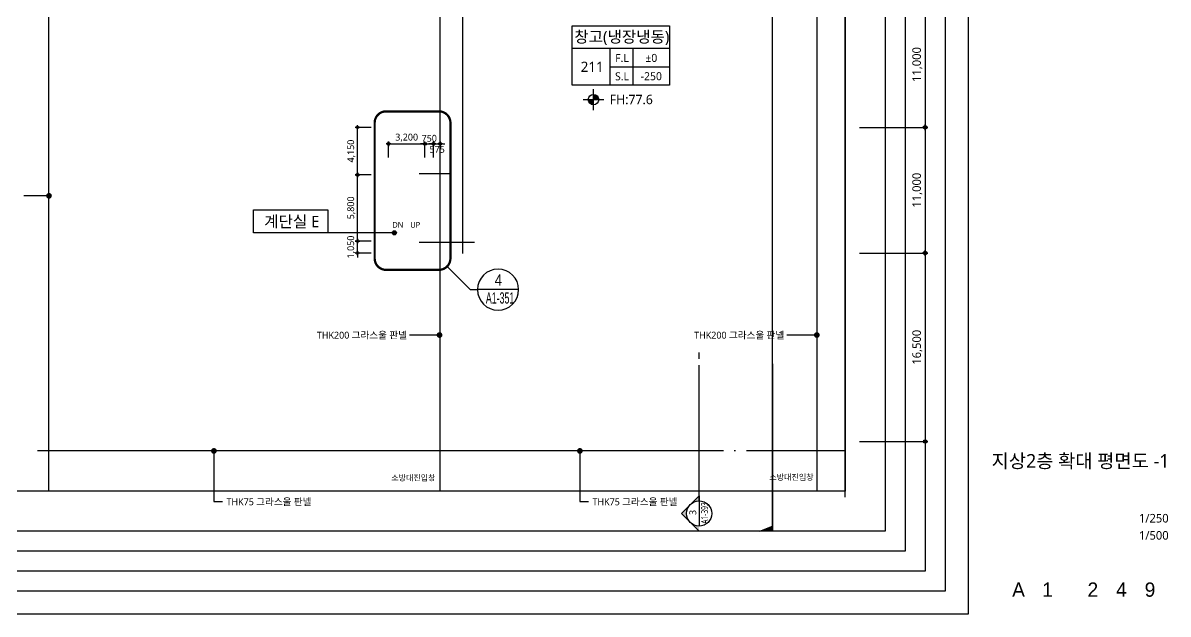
# Model space of a CAD drawing. Header units: millimetres. Extents: x 45782458 to 46215946, y 191740 to 1509539.
# Drawn here: x 45895054 to 45995224, y 767740 to 819496 of the extents above; entities that cross this region are included whole.
import ezdxf
from ezdxf.enums import TextEntityAlignment as Align

# ---------------------------------------------------------------- set-up
doc = ezdxf.new("R2010")
doc.units = ezdxf.units.MM
doc.header["$LTSCALE"] = 1000
doc.header["$MEASUREMENT"] = 0
doc.header["$PDSIZE"] = -10
doc.linetypes.add('CEN', pattern=[62, 60, -1, 0, -1])
doc.linetypes.add('SYM$0$DASHDOT', pattern=[1, 0.5, -0.25, 0, -0.25])
doc.layers.get('0').update_dxf_attribs({"linetype": 'CONTINUOUS'})
doc.layers.get('Defpoints').update_dxf_attribs({"color": 171, "linetype": 'CONTINUOUS'})
for name, color, linetype in [('Center(AR)', 30, 'CEN'), ('DIM', 7, 'CONTINUOUS'), ('LED', 7, 'CONTINUOUS'), ('NDIM', 7, 'CONTINUOUS'), ('SYM', 7, 'CONTINUOUS'), ('SYMBOL', 7, 'CONTINUOUS'), ('TEXT(MIN)', 7, 'CONTINUOUS'), ('TEXT(노트)', 7, 'CONTINUOUS'), ('TEXT(실명)', 3, 'CONTINUOUS'), ('TEXT-TITLE', 6, 'CONTINUOUS'), ('TEXT-기입', 6, 'CONTINUOUS'), ('TITLE', 7, 'CONTINUOUS'), ('구간정리', 6, 'CONTINUOUS'), ('구간정리-TEXT', 3, 'CONTINUOUS')]:
    doc.layers.add(name, color=color, linetype=linetype)
doc.styles.add('CGS', font='cgse', dxfattribs={"bigfont": 'cgs'})
doc.styles.add('SYM$0$ARIAL', font='arial.ttf')
doc.styles.add('SYM$0$돋움', font='', dxfattribs={"width": 0.9})
doc.styles.add('TE', font='malgun_0.ttf')
doc.styles.add('나눔바른고딕', font='NanumBarunGothic.ttf')
doc.styles.get('SYM$0$돋움').set_extended_font_data('Dotum')
doc.dimstyles.new('BA', dxfattribs={"dimscale": 500, "dimtxt": 3, "dimasz": 1, "dimexe": 1, "dimexo": 5, "dimgap": 0.9, "dimtad": 1, "dimdec": 0, "dimdsep": 46, "dimlunit": 6, "dimtxsty": 'TE', "dimblk": 'DDD', "dimcen": 2.5, "dimclrd": 256, "dimclre": 256, "dimclrt": 3, "dimazin": 2, "dimtfac": 1, "dimtdec": 0, "dimtix": 1, "dimtmove": 2, "dimatfit": 3, "dimldrblk": 'DDD', "dimfxl": 1, "dimtolj": 1, "dimtzin": 0, "dimarcsym": 2})
doc.dimstyles.new('NDIM 1200', dxfattribs={"dimscale": 500, "dimtxt": 3, "dimasz": 1, "dimexe": 2, "dimexo": 2, "dimgap": 1, "dimtad": 1, "dimdec": 0, "dimdsep": 46, "dimtxsty": 'CGS', "dimblk": 'DOT0', "dimcen": 1, "dimdle": 8, "dimclrd": 2, "dimclre": 2, "dimclrt": 2, "dimadec": 0, "dimazin": 0, "dimtfac": 1, "dimtdec": 0, "dimtix": 1, "dimtmove": 2, "dimatfit": 3, "dimldrblk": 'DOT0', "dimfxl": 1, "dimtolj": 1, "dimtzin": 0, "dimlwd": -1, "dimlwe": -1, "dimarcsym": 0})

# ---------------------------------------------------------------- blocks, each defined once
blk = doc.blocks.new('DDD')
at = {"layer": 'DIM', "color": 0}
for p, q in [((-1, 0), (1, 0)), ((0, -1), (0, 1))]:
    blk.add_line(p, q, dxfattribs=at)
for radius in [0.6, 0.3]:
    blk.add_circle((0, 0), radius, dxfattribs=at)
blk = doc.blocks.new('*D557')
at = {"layer": 'Defpoints', "color": 0, "ltscale": 0.4, "transparency": 16777216}
for p in [(45966972, 799351), (45966972, 782851), (45973972, 782851)]:
    blk.add_point(p, dxfattribs=at)
at = {"layer": 'NDIM', "lineweight": -2, "ltscale": 0.4, "transparency": 16777216}
for p, q in [((45968222, 799351), (45974222, 799351)), ((45973972, 799101), (45973972, 783101)), ((45968222, 782851), (45974222, 782851))]:
    blk.add_line(p, q, dxfattribs=at)
at = {"layer": 'NDIM', "lineweight": -2, "ltscale": 0.4, "transparency": 16777216, "xscale": 250, "yscale": 250, "zscale": 250}
for p, rotation in [((45973972, 799351), 90), ((45973972, 782851), 270)]:
    blk.add_blockref('DDD', p, dxfattribs=dict(at, rotation=rotation))
at = {"layer": 'NDIM', "color": 3, "ltscale": 0.4, "transparency": 16777216, "insert": (45973295, 791101), "char_height": 750, "attachment_point": 5, "rotation": 90, "style": 'TE'}
blk.add_mtext('\\A1;16,500', dxfattribs=at)
blk = doc.blocks.new('*D558')
at = {"layer": 'Defpoints', "color": 0, "ltscale": 0.4, "transparency": 16777216}
for p in [(45966972, 810351), (45966972, 799351), (45973972, 799351)]:
    blk.add_point(p, dxfattribs=at)
at = {"layer": 'NDIM', "lineweight": -2, "ltscale": 0.4, "transparency": 16777216}
for p, q in [((45968222, 810351), (45974222, 810351)), ((45973972, 810101), (45973972, 799601)), ((45968222, 799351), (45974222, 799351))]:
    blk.add_line(p, q, dxfattribs=at)
at = {"layer": 'NDIM', "lineweight": -2, "ltscale": 0.4, "transparency": 16777216, "xscale": 250, "yscale": 250, "zscale": 250}
for p, rotation in [((45973972, 810351), 90), ((45973972, 799351), 270)]:
    blk.add_blockref('DDD', p, dxfattribs=dict(at, rotation=rotation))
at = {"layer": 'NDIM', "color": 3, "ltscale": 0.4, "transparency": 16777216, "insert": (45973295, 804851), "char_height": 750, "attachment_point": 5, "rotation": 90, "style": 'TE'}
blk.add_mtext('\\A1;11,000', dxfattribs=at)
blk = doc.blocks.new('*D559')
at = {"layer": 'Defpoints', "color": 0, "ltscale": 0.4, "transparency": 16777216}
for p in [(45966972, 821351), (45966972, 810351), (45973972, 810351)]:
    blk.add_point(p, dxfattribs=at)
at = {"layer": 'NDIM', "lineweight": -2, "ltscale": 0.4, "transparency": 16777216}
for p, q in [((45968222, 821351), (45974222, 821351)), ((45973972, 821101), (45973972, 810601)), ((45968222, 810351), (45974222, 810351))]:
    blk.add_line(p, q, dxfattribs=at)
at = {"layer": 'NDIM', "lineweight": -2, "ltscale": 0.4, "transparency": 16777216, "xscale": 250, "yscale": 250, "zscale": 250}
for p, rotation in [((45973972, 821351), 90), ((45973972, 810351), 270)]:
    blk.add_blockref('DDD', p, dxfattribs=dict(at, rotation=rotation))
at = {"layer": 'NDIM', "color": 3, "ltscale": 0.4, "transparency": 16777216, "insert": (45973295, 815851), "char_height": 750, "attachment_point": 5, "rotation": 90, "style": 'TE'}
blk.add_mtext('\\A1;11,000', dxfattribs=at)
blk = doc.blocks.new('A$C31C7260E')
at = {"layer": 'TITLE'}
for points in [[(0, 0), (0, 4000), (13000, 4000), (13000, 0)], [(13000, 0), (0, 0)]]:
    blk.add_lwpolyline(points, dxfattribs=at)
blk = doc.blocks.new('A$C51E23882')
at = {"layer": 'TITLE'}
blk.add_lwpolyline([(8500, 0), (0, 0), (0, 5200), (8500, 5200)], close=True, dxfattribs=at)
for points in [[(8500, 3200), (0, 3200)], [(3300, 3200), (3300, 0)], [(5300, 3200), (5300, 0)], [(3300, 1600), (8500, 1600)]]:
    blk.add_lwpolyline(points, dxfattribs=at)
at = {"layer": 'TITLE', "style": '나눔바른고딕'}
for s, p in [('F.L', (4352, 2378)), ('S.L', (4352, 778))]:
    blk.add_text(s, height=700, dxfattribs=at).set_placement(p, align=Align.MIDDLE)
blk = doc.blocks.new('level')
at = {"layer": 'SYMBOL'}
for p, q in [((-4320, 0), (4320, 0)), ((0, 4320), (0, -4320))]:
    blk.add_line(p, q, dxfattribs=at)
blk.add_circle((0, 0), 2160, dxfattribs=at)
for points in [[(-2160, 0), (0, 2160), (-2127, 381), (-376, 2126)], [(-2127, 381), (-376, 2126), (-2030, 748), (-738, 2029)], [(-2030, 748), (-738, 2029), (-1859, 1104), (-1089, 1863)], [(-1859, 1104), (-1089, 1863), (-1659, 1388), (-1386, 1658)], [(0, -2160), (2160, 0), (381, -2127), (2126, -376)], [(381, -2127), (2126, -376), (748, -2030), (2029, -738)], [(748, -2030), (2029, -738), (1104, -1859), (1863, -1089)], [(1104, -1859), (1863, -1089), (1388, -1659), (1658, -1386)]]:
    blk.add_solid(points, dxfattribs=at)
at = {"layer": 'SYMBOL', "linetype": 'Continuous'}
for points in [[(0, 2160), (-2160, 0), (0, 0)], [(2160, 0), (0, 0), (0, -2160)]]:
    blk.add_solid(points, dxfattribs=at)
blk = doc.blocks.new('*D780')
at = {"layer": 'Defpoints', "color": 0, "ltscale": 0.4, "transparency": 16777216}
for p in [(45930222, 808901), (45927022, 807401), (45930222, 807401)]:
    blk.add_point(p, dxfattribs=at)
at = {"layer": 'NDIM', "lineweight": -2, "ltscale": 0.4, "transparency": 16777216}
for p, q in [((45927022, 807701), (45927022, 809101)), ((45927222, 808901), (45930022, 808901)), ((45930222, 807701), (45930222, 809101))]:
    blk.add_line(p, q, dxfattribs=at)
at = {"layer": 'NDIM', "lineweight": -2, "ltscale": 0.4, "transparency": 16777216, "xscale": 200, "yscale": 200, "zscale": 200, "rotation": 180}
blk.add_blockref('DDD', (45927022, 808901), dxfattribs=at)
at = {"layer": 'NDIM', "lineweight": -2, "ltscale": 0.4, "transparency": 16777216, "xscale": 200, "yscale": 200, "zscale": 200}
blk.add_blockref('DDD', (45930222, 808901), dxfattribs=at)
at = {"layer": 'NDIM', "color": 3, "ltscale": 0.4, "transparency": 16777216, "insert": (45928622, 809442), "char_height": 600, "attachment_point": 5, "style": 'TE'}
blk.add_mtext('\\A1;3,200', dxfattribs=at)
blk = doc.blocks.new('*D781')
at = {"layer": 'Defpoints', "color": 0, "ltscale": 0.4, "transparency": 16777216}
for p in [(45930972, 808901), (45930222, 807401), (45930972, 807401)]:
    blk.add_point(p, dxfattribs=at)
at = {"layer": 'NDIM', "lineweight": -2, "ltscale": 0.4, "transparency": 16777216}
for p, q in [((45930022, 808901), (45929822, 808901)), ((45930222, 807701), (45930222, 809101)), ((45930222, 808901), (45930972, 808901)), ((45930972, 807701), (45930972, 809101)), ((45931172, 808901), (45931372, 808901))]:
    blk.add_line(p, q, dxfattribs=at)
at = {"layer": 'NDIM', "lineweight": -2, "ltscale": 0.4, "transparency": 16777216, "xscale": 200, "yscale": 200, "zscale": 200}
blk.add_blockref('DDD', (45930222, 808901), dxfattribs=at)
at = {"layer": 'NDIM', "lineweight": -2, "ltscale": 0.4, "transparency": 16777216, "xscale": 200, "yscale": 200, "zscale": 200, "rotation": 180}
blk.add_blockref('DDD', (45930972, 808901), dxfattribs=at)
at = {"layer": 'NDIM', "color": 3, "ltscale": 0.4, "transparency": 16777216, "insert": (45930597, 809391), "char_height": 600, "attachment_point": 5, "style": 'TE'}
blk.add_mtext('\\A1;750', dxfattribs=at)
blk = doc.blocks.new('*D782')
at = {"layer": 'Defpoints', "color": 0, "ltscale": 0.4, "transparency": 16777216}
for p in [(45931547, 808901), (45930972, 807401), (45931547, 807401)]:
    blk.add_point(p, dxfattribs=at)
at = {"layer": 'NDIM', "lineweight": -2, "ltscale": 0.4, "transparency": 16777216}
for p, q in [((45930772, 808901), (45930572, 808901)), ((45930972, 807701), (45930972, 809101)), ((45930972, 808901), (45931547, 808901)), ((45931547, 807701), (45931547, 809101)), ((45931747, 808901), (45931947, 808901))]:
    blk.add_line(p, q, dxfattribs=at)
at = {"layer": 'NDIM', "lineweight": -2, "ltscale": 0.4, "transparency": 16777216, "xscale": 200, "yscale": 200, "zscale": 200}
blk.add_blockref('DDD', (45930972, 808901), dxfattribs=at)
at = {"layer": 'NDIM', "lineweight": -2, "ltscale": 0.4, "transparency": 16777216, "xscale": 200, "yscale": 200, "zscale": 200, "rotation": 180}
blk.add_blockref('DDD', (45931547, 808901), dxfattribs=at)
at = {"layer": 'NDIM', "color": 3, "ltscale": 0.4, "transparency": 16777216, "insert": (45931285, 808423), "char_height": 600, "attachment_point": 5, "style": 'TE'}
blk.add_mtext('\\A1;575', dxfattribs=at)
blk = doc.blocks.new('*D783')
at = {"layer": 'Defpoints', "color": 0, "ltscale": 0.4, "transparency": 16777216}
for p in [(45924322, 806201), (45925822, 806201), (45925822, 800401)]:
    blk.add_point(p, dxfattribs=at)
at = {"layer": 'NDIM', "lineweight": -2, "ltscale": 0.4, "transparency": 16777216}
for p, q in [((45925522, 806201), (45924122, 806201)), ((45924322, 800601), (45924322, 806001)), ((45925522, 800401), (45924122, 800401))]:
    blk.add_line(p, q, dxfattribs=at)
at = {"layer": 'NDIM', "lineweight": -2, "ltscale": 0.4, "transparency": 16777216, "xscale": 200, "yscale": 200, "zscale": 200}
for p, rotation in [((45924322, 806201), 90), ((45924322, 800401), 270)]:
    blk.add_blockref('DDD', p, dxfattribs=dict(at, rotation=rotation))
at = {"layer": 'NDIM', "color": 3, "ltscale": 0.4, "transparency": 16777216, "insert": (45923782, 803301), "char_height": 600, "attachment_point": 5, "rotation": 90, "style": 'TE'}
blk.add_mtext('\\A1;5,800', dxfattribs=at)
blk = doc.blocks.new('*D784')
at = {"layer": 'Defpoints', "color": 0, "ltscale": 0.4, "transparency": 16777216}
for p in [(45924322, 800401), (45925822, 800401), (45925822, 799351)]:
    blk.add_point(p, dxfattribs=at)
at = {"layer": 'NDIM', "lineweight": -2, "ltscale": 0.4, "transparency": 16777216}
for p, q in [((45925522, 800401), (45924122, 800401)), ((45924322, 800601), (45924322, 800801)), ((45924322, 799351), (45924322, 800401)), ((45925522, 799351), (45924122, 799351)), ((45924322, 799151), (45924322, 798951))]:
    blk.add_line(p, q, dxfattribs=at)
at = {"layer": 'NDIM', "lineweight": -2, "ltscale": 0.4, "transparency": 16777216, "xscale": 200, "yscale": 200, "zscale": 200}
for p, rotation in [((45924322, 800401), 270), ((45924322, 799351), 90)]:
    blk.add_blockref('DDD', p, dxfattribs=dict(at, rotation=rotation))
at = {"layer": 'NDIM', "color": 3, "ltscale": 0.4, "transparency": 16777216, "insert": (45923780, 799876), "char_height": 600, "attachment_point": 5, "rotation": 90, "style": 'TE'}
blk.add_mtext('\\A1;1,050', dxfattribs=at)
blk = doc.blocks.new('*D785')
at = {"layer": 'Defpoints', "color": 0, "ltscale": 0.4, "transparency": 16777216}
for p in [(45924322, 810351), (45925822, 810351), (45925822, 806201)]:
    blk.add_point(p, dxfattribs=at)
at = {"layer": 'NDIM', "lineweight": -2, "ltscale": 0.4, "transparency": 16777216}
for p, q in [((45925522, 810351), (45924122, 810351)), ((45924322, 806401), (45924322, 810151)), ((45925522, 806201), (45924122, 806201))]:
    blk.add_line(p, q, dxfattribs=at)
at = {"layer": 'NDIM', "lineweight": -2, "ltscale": 0.4, "transparency": 16777216, "xscale": 200, "yscale": 200, "zscale": 200}
for p, rotation in [((45924322, 810351), 90), ((45924322, 806201), 270)]:
    blk.add_blockref('DDD', p, dxfattribs=dict(at, rotation=rotation))
at = {"layer": 'NDIM', "color": 3, "ltscale": 0.4, "transparency": 16777216, "insert": (45923780, 808276), "char_height": 600, "attachment_point": 5, "rotation": 90, "style": 'TE'}
blk.add_mtext('\\A1;4,150', dxfattribs=at)
blk = doc.blocks.new('DOT0')
blk.add_line((-3, 0), (3, 0))
at = {"color": 6}
blk.add_circle((0, 0), 0.75, dxfattribs=at)
blk = doc.blocks.new('SYM$0$det-tar-wi')
at = {"layer": '구간정리', "ltscale": 0.2}
blk.add_line((0, 0), (11, 0), dxfattribs=at)
blk.add_circle((5.5, 0), 5.5, dxfattribs=at)
at = {"layer": '구간정리-TEXT', "color": 3, "style": 'SYM$0$ARIAL'}
blk.add_attdef('2', text='', height=3, dxfattribs=at).set_placement((5.5, 2.58), align=Align.MIDDLE_CENTER)
at = {"layer": '구간정리-TEXT', "color": 3, "style": 'SYM$0$ARIAL', "width": 0.6}
blk.add_attdef('A1.00', text='', height=3, dxfattribs=at).set_placement((5.57, -2.22), align=Align.MIDDLE_CENTER)

msp = doc.modelspace()

# ---------------------------------------------------------------- hatches: boundary and pattern name
at = {"layer": 'LED'}
h = msp.add_hatch(color=256, dxfattribs=at)
h.dxf.hatch_style = 1
edge = h.paths.add_edge_path()
edge.add_arc((45927542.5, 801120.6), 180, 0, 360)
at = {"layer": 'SYM'}
h = msp.add_hatch(color=256, dxfattribs=at)
h.paths.add_polyline_path([(45952647.8, 776545.8), (45953425.7, 777323.6, 0.41421356), (45953425.7, 775768)])
h.paths.add_polyline_path([(45953425.7, 777323.6), (45954203.5, 778101.4), (45954203.5, 777645.8, 0.19891237)])
h.paths.add_polyline_path([(45953425.7, 775768, 0.19891237), (45954203.5, 775445.8), (45954203.5, 774990.2)])
msp.add_hatch(color=256, dxfattribs=at).paths.add_polyline_path([(45959513.3, 774990.2), (45960613.3, 775430.2), (45960613.3, 774990.2)])

# ---------------------------------------------------------------- linework, layer by layer
msp.add_line((45954203.5, 777645.8), (45954203.5, 775445.8))
at = {"ltscale": 10000}
msp.add_lwpolyline([(45927542.5, 801120.6), (45921732.1, 801120.6)], dxfattribs=at)
at = {"layer": 'Center(AR)'}
for p, q in [((45897334.8, 778490.2), (45897334.8, 872888.8)), ((45931547.3, 778490.2), (45931547.3, 845001.3)), ((45933547.3, 799301.3), (45933547.3, 845001.3)), ((45964522.3, 778490.2), (45964522.3, 845001.3)), ((45896334.8, 782063.8), (45966972.3, 782063.8))]:
    msp.add_line(p, q, dxfattribs=at)
at = {"layer": 'Center(AR)', "ltscale": 10000}
for p, q in [((45929722.3, 806301.3), (45932547.3, 806301.3)), ((45929722.3, 800301.3), (45934547.3, 800301.3))]:
    msp.add_line(p, q, dxfattribs=at)
at = {"layer": 'Defpoints'}
msp.add_line((45960613.3, 774990.2), (45960613.3, 897801.4), dxfattribs=at)
for points in [[(45977722.3, 767740.2), (45801022.3, 767740.2), (45801022.3, 905440.2), (45977722.3, 905440.2)], [(45975722.3, 769740.2), (45803022.3, 769740.2), (45803022.3, 903440.2), (45975722.3, 903440.2)], [(45973972.3, 771490.2), (45804772.3, 771490.2), (45804772.3, 901690.2), (45973972.3, 901690.2)], [(45972222.3, 773240.2), (45806522.3, 773240.2), (45806522.3, 899940.2), (45972222.3, 899940.2)], [(45970472.3, 774990.2), (45808272.3, 774990.2), (45808272.3, 898190.2), (45970472.3, 898190.2)], [(45966972.3, 778490.2), (45811772.3, 778490.2), (45811772.3, 894690.2), (45966972.3, 894690.2)], [(45966972.3, 778490.2), (45824022.3, 778490.2), (45824022.3, 894690.2), (45966972.3, 894690.2)]]:
    msp.add_lwpolyline(points, close=True, dxfattribs=at)
at = {"layer": 'LED', "ltscale": 10000}
for p, q in [((45911762.2, 777589.7), (45912516.3, 777589.7)), ((45943773.3, 777589.7), (45944527.4, 777589.7))]:
    msp.add_line(p, q, dxfattribs=at)
at = {"layer": 'LED'}
msp.add_circle((45927542.5, 801120.6), 180, dxfattribs=at)
at = {"layer": 'SYM'}
for p, q in [((45954203.5, 790081.1), (45954203.5, 790631.1)), ((45954203.5, 790081.1), (45954203.5, 790631.1)), ((45960613.3, 790190.2), (45960613.3, 790740.2)), ((45960613.3, 790190.2), (45960613.3, 790740.2)), ((45954203.5, 777645.8), (45954203.5, 789531.1)), ((45960613.3, 789640.2), (45960613.3, 774990.2)), ((45954203.5, 778101.4), (45952647.8, 776545.8)), ((45954203.5, 778101.4), (45954203.5, 777645.8)), ((45954203.5, 774990.2), (45952647.8, 776545.8)), ((45959513.3, 774990.2), (45960613.3, 775430.2))]:
    msp.add_line(p, q, dxfattribs=at)
at = {"layer": 'SYM', "color": 8}
msp.add_lwpolyline([(45966972.3, 777990.2), (45966972.4, 836490.2), (45966772.3, 836590.2), (45967172.3, 836590.2), (45966972.3, 836690.2), (45966972.3, 895190.2)], dxfattribs=at)
at = {"layer": 'SYM'}
msp.add_circle((45954203.5, 776545.8), 1100, dxfattribs=at)
at = {"layer": '구간정리', "linetype": 'SYM$0$DASHDOT', "ltscale": 2, "const_width": 200}
msp.add_lwpolyline([(45931447.3, 797876.3), (45926822.3, 797876.3, -0.41421356), (45925822.3, 798876.3), (45925822.3, 810751.3, -0.41421356), (45926822.3, 811751.3), (45931447.3, 811751.3, -0.41421356), (45932447.3, 810751.3), (45932447.3, 798876.3, -0.41421356)], format="xyb", close=True, dxfattribs=at)
at = {"layer": '구간정리', "ltscale": 0.2}
msp.add_lwpolyline([(45932154.4, 798169.2), (45934179.3, 796144.3), (45934817.1, 796144.3)], dxfattribs=at)

# ---------------------------------------------------------------- block references
msp.add_blockref('A$C51E23882', (45943105.9, 814041.5))
at = {"xscale": 0.5, "yscale": 0.5, "zscale": 0.5}
msp.add_blockref('A$C31C7260E', (45915232.1, 801120.6), dxfattribs=at)
at = {"layer": 'SYMBOL', "xscale": 0.210048437524453, "yscale": 0.210048437524453, "zscale": 0.210048437524453, "rotation": 90}
msp.add_blockref('level', (45944962.8, 812775.2), dxfattribs=at)
at = {"layer": '구간정리'}
ref = msp.add_blockref('SYM$0$det-tar-wi', (45938417.1, 796144.3), dxfattribs=dict(at, xscale=-327.2727272727273, yscale=327.2727272727273, zscale=327.2727272727273))
ref.add_attrib('A1.00', 'A1-351', dxfattribs={"layer": '구간정리-TEXT', "color": 3, "height": 981.82, "style": 'SYM$0$돋움', "width": 0.6}).set_placement((45936791.7, 795416.7), align=Align.MIDDLE_CENTER)
ref.add_attrib('2', '4', dxfattribs={"layer": '구간정리-TEXT', "color": 3, "height": 981.8, "style": 'SYM$0$돋움', "width": 0.9}).set_placement((45936644.7, 796989.8), align=Align.MIDDLE_CENTER)

# ---------------------------------------------------------------- texts
at = {"layer": 'SYMBOL', "style": '나눔바른고딕'}
msp.add_text('FH:77.6', height=825, dxfattribs=at).set_placement((45946380.7, 812377.1))
at = {"layer": 'TEXT(MIN)', "style": '나눔바른고딕'}
for s, p in [('DN', (45927852.9, 801818.7)), ('UP', (45929374.3, 801818.7))]:
    msp.add_text(s, height=500, dxfattribs=at).set_placement(p, align=Align.MIDDLE_CENTER)
for s, p in [('THK200 그라스울 판넬', (45928649.1, 792158.3)), ('THK200 그라스울 판넬', (45961649.1, 792158.3)), ('THK75 그라스울 판넬', (45920297.4, 777572.3)), ('THK75 그라스울 판넬', (45952308.6, 777572.3))]:
    msp.add_text(s, height=600, dxfattribs=at).set_placement(p, align=Align.MIDDLE_RIGHT)
for p in [(45927273.8, 779674.6, 0), (45960349.2, 779729, 0)]:
    msp.add_text('소방대진입창', height=500, dxfattribs=at).set_placement(p, align=Align.MIDDLE_LEFT)
at = {"layer": 'TEXT(노트)', "style": '나눔바른고딕'}
msp.add_text('3', height=600, rotation=90, dxfattribs=at).set_placement((45953946.3, 776412.4))
at = {"layer": 'TEXT(노트)', "style": '나눔바른고딕', "width": 0.6}
msp.add_text('A1-393', height=600, rotation=90, dxfattribs=at).set_placement((45954976.7, 775645.8))
at = {"layer": 'TEXT(실명)', "style": '나눔바른고딕'}
for s, p in [('창고(냉장냉동)', (45947443.7, 818235.6)), ('계단실 E', (45918569.8, 802114.8))]:
    msp.add_text(s, height=1000, dxfattribs=at).set_placement(p, align=Align.MIDDLE)
at = {"layer": 'TEXT-TITLE', "style": '나눔바른고딕'}
msp.add_text('지상2층 확대 평면도 -1', height=1200, dxfattribs=at).set_placement((45987564.3, 780548), align=Align.CENTER)
at = {"layer": 'TEXT-기입', "style": '나눔바른고딕'}
for s, height, p in [('±0', 700, (45950022, 816429.4)), ('211', 900, (45944847.2, 815654.8)), ('-250', 700, (45950022, 814829.4))]:
    msp.add_text(s, height=height, dxfattribs=at).set_placement(p, align=Align.MIDDLE)
for s, p in [('1/250', (45992673.2, 775534.9)), ('1/500', (45992673.2, 774034.9))]:
    msp.add_text(s, height=750, dxfattribs=at).set_placement(p, align=Align.BOTTOM_LEFT)
at = {"layer": 'TEXT-기입', "style": 'CGS'}
for s, p in [('A', (45982141.7, 769884.9)), ('1', (45984673.1, 769884.9)), ('2', (45988641.7, 769884.9)), ('4', (45991141.7, 769884.9)), ('9', (45993641.7, 769884.9))]:
    msp.add_text(s, height=1250, dxfattribs=at).set_placement(p, align=Align.MIDDLE_CENTER)

# ---------------------------------------------------------------- dimensions: what is measured, and where the dimension line sits
at = {"layer": 'NDIM', "ltscale": 0.4}
for base, p1, p2, angle, override, picture, middle in [((45973972.3, 810351.3), (45966972.3, 821351.3), (45966972.3, 810351.3), 270, {"dimscale": 250}, '*D559', (45973294.9, 815851.3)), ((45924322.3, 810351.3), (45925822.3, 806201.3), (45925822.3, 810351.3), 90, {"dimscale": 200, "dimexo": 1.5}, '*D785', (45923780.4, 808276.3)), ((45973972.3, 799351.3), (45966972.3, 810351.3), (45966972.3, 799351.3), 270, {"dimscale": 250}, '*D558', (45973294.9, 804851.3)), ((45924322.3, 806201.3), (45925822.3, 800401.3), (45925822.3, 806201.3), 90, {"dimscale": 200, "dimexo": 1.5}, '*D783', (45923782, 803301.3)), ((45924322.3, 800401.3), (45925822.3, 799351.3), (45925822.3, 800401.3), 90, {"dimscale": 200, "dimexo": 1.5}, '*D784', (45923780.4, 799876.3)), ((45973972.3, 782851.3), (45966972.3, 799351.3), (45966972.3, 782851.3), 270, {"dimscale": 250}, '*D557', (45973294.9, 791101.3))]:
    dim = msp.add_linear_dim(base=base, p1=p1, p2=p2, angle=angle, dimstyle='BA', override=override, dxfattribs=at)
    dim.commit()
    dim.dimension.update_dxf_attribs({"geometry": picture, "text_midpoint": middle})
for base, p1, p2, picture, middle in [((45930222.3, 808901.3), (45927022.3, 807401.3), (45930222.3, 807401.3), '*D780', (45928622.3, 809441.7)), ((45930972.3, 808901.3), (45930222.3, 807401.3), (45930972.3, 807401.3), '*D781', (45930597.3, 809391.3))]:
    dim = msp.add_linear_dim(base=base, p1=p1, p2=p2, dimstyle='BA', override={"dimscale": 200, "dimexo": 1.5}, dxfattribs=at)
    dim.commit()
    dim.dimension.update_dxf_attribs({"geometry": picture, "text_midpoint": middle})
dim = msp.add_linear_dim(base=(45931547.3, 808901.3), p1=(45930972.3, 807401.3), p2=(45931547.3, 807401.3), dimstyle='BA', override={"dimscale": 200, "dimexo": 1.5}, dxfattribs=at)
dim.commit()
dim.dimension.update_dxf_attribs({"geometry": '*D782', "text_midpoint": (45931284.8, 808423), "dimtype": 160})

# ---------------------------------------------------------------- leaders
at = {"layer": 'LED', "ltscale": 10000}
for points in [[(45897334.8, 804360.4, 0.5), (45895134.9, 804360.4, 0.5)], [(45931497.3, 792170.5), (45928871.7, 792170.5)], [(45964497.3, 792170.5), (45961871.7, 792170.5)], [(45911762.2, 782026.3), (45911762.2, 777589.7)], [(45943773.3, 782026.3), (45943773.3, 777589.7)]]:
    msp.add_leader(points, dimstyle='NDIM 1200', override={"dimasz": 1, "dimtad": 0, "dimclrd": 256, "dimldrblk": 'Dot'}, dxfattribs=at)

doc.saveas('drawing.dxf')
